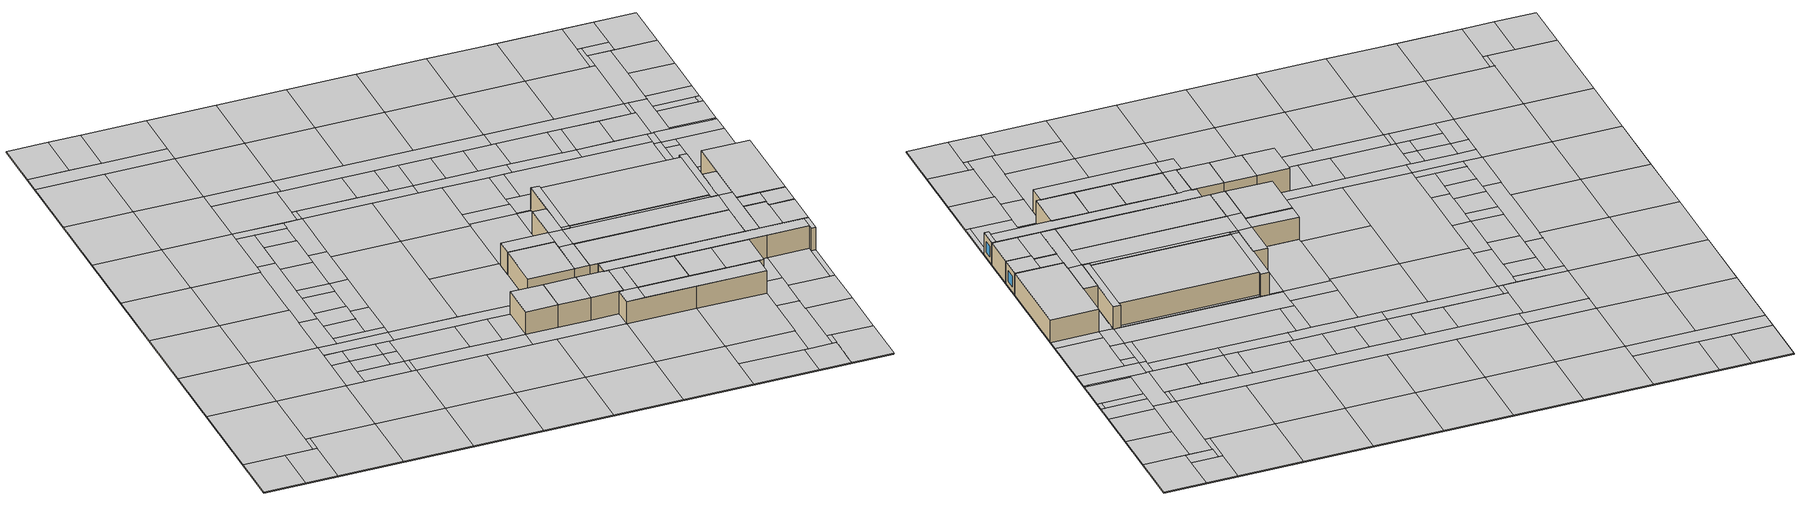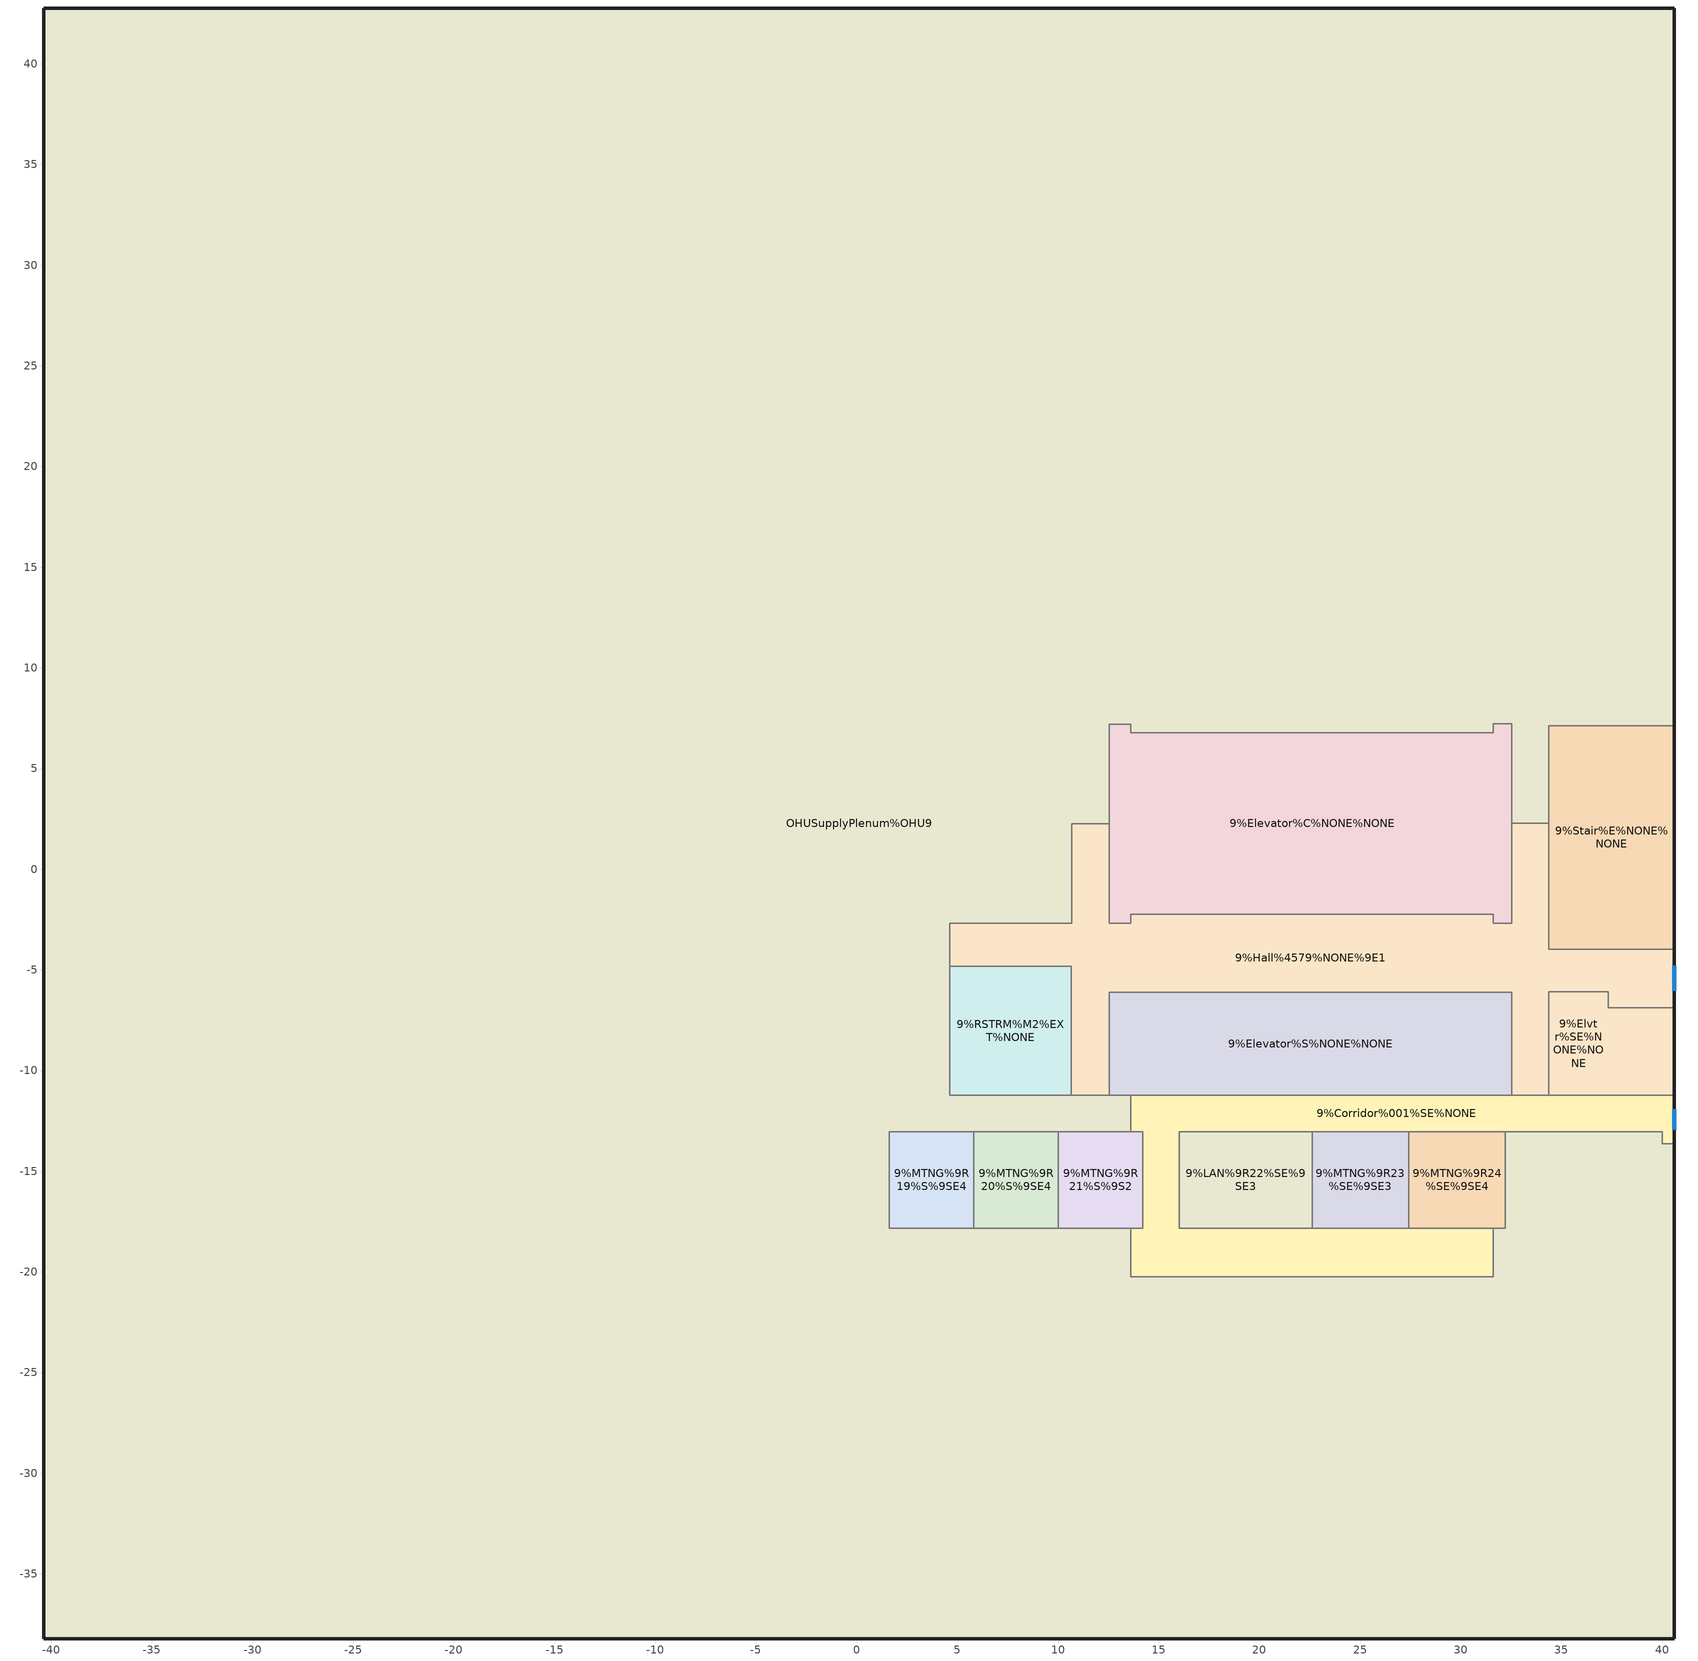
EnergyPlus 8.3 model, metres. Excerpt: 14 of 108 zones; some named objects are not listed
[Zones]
OHUSupplyPlenum%OHU9
 floor outside (Project External Floor): 40.62,-38.23 -40.38,-38.23 -40.38,42.77 40.62,42.77 z34.54
 wall outside (Project Wall): 40.62,-38.23 40.62,42.77 -40.38,42.77 -40.38,-38.23 40.62,-38.23 z34.54:34.68
 ceiling to 9%Office%91023%NW%9NW2 (Project Internal Floor): -30.78,36.16 -22.38,36.16 -22.38,42.77 -30.78,42.77 z34.68; -40.38,33.77 -22.38,33.77 -22.38,36.16 -40.38,36.16 z34.68
 ceiling to 9%A%9B5%NW%9NW1 (Project Internal Floor): -34.98,36.16 -30.78,36.16 -30.78,42.77 -34.98,42.77 z34.68
 ceiling to 9%Office%78910%NE%9NE1 (Project Internal Floor): 32.53,13.91 34.37,13.91 34.37,15.24 32.53,15.24 z34.68; 32.53,15.24 40.62,15.24 40.62,17.57 32.53,17.57 z34.68; 32.22,17.57 34.63,17.57 34.63,24.77 32.22,24.77 z34.68; 31.62,22.37 32.22,22.37 32.22,24.77 31.62,24.77 z34.68; 31.62,15.26 32.53,15.26 32.53,17.57 31.62,17.57 z34.68; 40.03,17.57 40.62,17.57 40.62,17.82 40.03,17.82 z34.68
 ceiling to 9%Office%89232%NW%9NW3 (Project Internal Floor): -31.38,24.77 -22.38,24.77 -22.38,33.77 -31.38,33.77 z34.68
 ceiling to 9%Office%8912%NW%9NW1 (Project Internal Floor): -40.38,24.77 -31.38,24.77 -31.38,33.77 -40.38,33.77 z34.68
 ceiling to 9%Elevator%N%NONE%NONE (Project Internal Floor): 31.62,10.62 32.53,10.62 32.53,15.26 31.62,15.26 z34.68; 12.56,10.62 31.62,10.62 31.62,15.77 12.56,15.77 z34.68
 ceiling to 9%Smoke%000%NE%9NE1 (Project Internal Floor): 34.63,17.82 40.62,17.82 40.62,21.77 34.63,21.77 z34.68; 40.03,21.77 40.62,21.77 40.62,22.97 40.03,22.97 z34.68; 34.63,17.57 40.03,17.57 40.03,17.82 34.63,17.82 z34.68
 ceiling to 9%Office%89231%NW%9NW3 (Project Internal Floor): -31.38,15.77 -22.38,15.77 -22.38,24.77 -31.38,24.77 z34.68
 ceiling to 9%Office%7812%NW%9NW1 (Project Internal Floor): -40.38,15.77 -31.38,15.77 -31.38,24.77 -40.38,24.77 z34.68
 ceiling to 9%Office%2312%SW%9SW1 (Project Internal Floor): -40.38,-31.64 -31.38,-31.64 -31.38,-20.23 -40.38,-20.23 z34.68
 ceiling to 9%OA%9R10%W%9W2 (Project Internal Floor): -19.98,6.47 -15.78,6.47 -15.78,11.57 -19.98,11.57 z34.68
 ceiling to 9%Office%6723%W%9W2 (Project Internal Floor): -31.38,6.77 -22.38,6.77 -22.38,15.77 -31.38,15.77 z34.68
 ceiling to 9%Office%6712%W%9W1 (Project Internal Floor): -40.38,6.77 -31.38,6.77 -31.38,15.77 -40.38,15.77 z34.68
 ceiling to 9%Office%2334%SW%9SW3 (Project Internal Floor): -22.38,-29.23 -13.38,-29.23 -13.38,-20.23 -22.38,-20.23 z34.68
 ceiling to 9%Hall%6779%NONE%9E1 (Project Internal Floor): 4.62,7.18 10.69,7.18 10.69,9.37 4.62,9.37 z34.68; 32.53,10.62 34.37,10.62 34.37,13.91 32.53,13.91 z34.68; 10.69,10.62 12.56,10.62 12.56,15.77 10.69,15.77 z34.68; 13.62,6.77 31.62,6.77 31.62,7.13 13.62,7.13 z34.68; 32.53,2.28 34.37,2.27 34.37,7.13 32.53,7.13 z34.68; 10.69,2.25 12.53,2.26 12.53,7.13 10.69,7.13 z34.68; 34.37,7.13 40.62,7.13 40.62,8.56 34.37,8.56 z34.68; 10.69,7.13 12.53,7.13 12.53,7.21 10.69,7.21 z34.68; 13.62,7.13 31.62,7.13 31.62,7.23 13.62,7.23 z34.68; 10.69,7.21 13.62,7.21 13.62,7.23 10.69,7.23 z34.68; 32.53,7.13 34.37,7.13 34.37,10.62 32.53,10.62 z34.68; 10.69,7.23 32.53,7.23 32.53,10.62 10.69,10.62 z34.68
 ceiling to 9%Office%2323%SW%9SW3 (Project Internal Floor): -31.38,-29.23 -22.38,-29.23 -22.38,-20.23 -31.38,-20.23 z34.68
 ceiling to 9%Elvtr%NE%NONE%NONE (Project Internal Floor): 34.37,8.56 40.62,8.56 40.62,15.24 34.37,15.24 z34.68
 ceiling to 9%Corridor%001%W%NONE (Project Internal Floor): -22.38,-11.23 -19.98,-11.23 -19.98,-5.23 -22.38,-5.23 z34.68; -19.98,-11.23 -13.38,-11.23 -13.38,-10.03 -19.98,-10.03 z34.68; -15.78,-10.03 -13.38,-10.03 -13.38,-5.23 -15.78,-5.23 z34.68; -19.98,-0.43 -15.78,-0.43 -15.78,1.37 -19.98,1.37 z34.68; -15.78,1.37 -13.38,1.37 -13.38,7.97 -15.78,7.97 z34.68; -22.38,-5.23 -19.98,-5.23 -19.98,7.97 -22.38,7.97 z34.68; -15.78,-5.23 -13.38,-5.23 -13.38,1.37 -15.78,1.37 z34.68; -22.38,14.57 -15.78,14.57 -15.78,15.77 -22.38,15.77 z34.68; -22.38,7.97 -19.98,7.97 -19.98,14.57 -22.38,14.57 z34.68; -15.78,7.97 -13.38,7.97 -13.38,15.77 -15.78,15.77 z34.68
 ceiling to 9%Office%2356%S%9S2 (Project Internal Floor): -4.38,-29.23 4.62,-29.23 4.62,-20.23 -4.38,-20.23 z34.68
 ceiling to 9%Office%2345%S%9S2 (Project Internal Floor): -13.38,-29.23 -4.38,-29.23 -4.38,-20.23 -13.38,-20.23 z34.68
 ceiling to 9%Office%2367%S%9S2 (Project Internal Floor): 4.62,-29.23 13.62,-29.23 13.62,-20.23 4.62,-20.23 z34.68
 ceiling to 9%Office%2389%SE%9SE3 (Project Internal Floor): 22.62,-29.23 31.62,-29.23 31.62,-20.23 22.62,-20.23 z34.68
 ceiling to 9%Office%2378%SE%9SE3 (Project Internal Floor): 13.62,-29.23 22.62,-29.23 22.62,-20.23 13.62,-20.23 z34.68
 ceiling to 9%MTNG%9B111%SE%9SE1 (Project Internal Floor): 34.62,-25.07 40.62,-25.07 40.62,-19.63 34.62,-19.63 z34.68
 ceiling to 9%MTNG%34910W%SE%9SE1 (Project Internal Floor): 31.62,-33.43 34.62,-33.43 34.62,-23.25 31.62,-23.25 z34.68; 34.62,-33.43 35.22,-33.43 35.22,-31.63 34.62,-31.63 z34.68
 ceiling to 9%Office%1223%SW%9SW2 (Project Internal Floor): -31.38,-31.64 -30.79,-31.64 -30.79,-29.23 -31.38,-29.23 z34.68; -30.79,-38.23 -22.38,-38.23 -22.38,-29.23 -30.79,-29.23 z34.68
 ceiling to 9%Office%1234%SW%9SW2 (Project Internal Floor): -22.38,-38.23 -13.38,-38.23 -13.38,-29.23 -22.38,-29.23 z34.68
 ceiling to 9%Office%1245%S%9S1 (Project Internal Floor): -13.38,-38.23 -4.38,-38.23 -4.38,-29.23 -13.38,-29.23 z34.68
 ceiling to 9%Office%1256%S%9S1 (Project Internal Floor): -4.38,-38.23 4.62,-38.23 4.62,-29.23 -4.38,-29.23 z34.68
 ceiling to 9%Office%4512%W%9W1 (Project Internal Floor): -40.38,-11.23 -31.38,-11.23 -31.38,-2.23 -40.38,-2.23 z34.68
 ceiling to 9%Office%4523%W%9W2 (Project Internal Floor): -31.38,-11.23 -22.38,-11.23 -22.38,-2.23 -31.38,-2.23 z34.68
 ceiling to 9%ISRoom%9R13%W%9W2 (Project Internal Floor): -19.98,-7.03 -15.78,-7.03 -15.78,-4.03 -19.98,-4.03 z34.68
 ceiling to 9%IS%4556%IS%9IS1 (Project Internal Floor): -4.38,-11.23 4.62,-11.23 4.62,-2.23 -4.38,-2.23 z34.68
 ceiling to 9%RSTRM%M1%EXT%NONE (Project Internal Floor): 4.62,9.37 10.69,9.37 10.69,15.77 4.62,15.77 z34.68
 ceiling to 9%IS%6756%IS%9IS1 (Project Internal Floor): -4.38,6.77 4.62,6.77 4.62,15.77 -4.38,15.77 z34.68
 ceiling to 9%IS%6745%IS%9IS1 (Project Internal Floor): -13.38,6.77 -4.38,6.77 -4.38,15.77 -13.38,15.77 z34.68
 ceiling to 9%Office%91067%N%9N1 (Project Internal Floor): 4.62,33.77 13.62,33.77 13.62,42.77 4.62,42.77 z34.68
 ceiling to 9%Office%5612%W%9W1 (Project Internal Floor): -40.38,-2.23 -31.38,-2.23 -31.38,6.77 -40.38,6.77 z34.68
 ceiling to 9%Corridor%000%N%NONE (Project Internal Floor): 1.62,15.77 13.62,15.77 13.62,17.57 1.62,17.57 z34.68; -13.38,22.37 13.62,22.37 13.62,24.77 -13.38,24.77 z34.68; -13.38,15.77 1.62,15.77 1.62,17.57 -13.38,17.57 z34.68; -1.38,17.57 1.62,17.57 1.62,22.37 -1.38,22.37 z34.68
 ceiling to 9%Office%8978%NE%9NE3 (Project Internal Floor): 13.62,24.77 22.62,24.77 22.62,33.77 13.62,33.77 z34.68
 ceiling to 9%Office%8967%N%9N2 (Project Internal Floor): 4.62,24.77 13.62,24.77 13.62,33.77 4.62,33.77 z34.68
 ceiling to 9%Office%91078%NE%9NE2 (Project Internal Floor): 13.62,33.77 22.62,33.77 22.62,42.77 13.62,42.77 z34.68
 ceiling to 9%Office%5623%W%9W2 (Project Internal Floor): -31.38,-2.23 -22.38,-2.23 -22.38,6.77 -31.38,6.77 z34.68
 ceiling to 9%Office%8989%NE%9NE3 (Project Internal Floor): 22.62,24.77 31.62,24.77 31.62,33.77 22.62,33.77 z34.68
 ceiling to 9%RSTRM%F%EXT%NONE (Project Internal Floor): 4.62,-2.67 10.69,-2.67 10.69,7.18 4.62,7.18 z34.68
 ceiling to 9%IS%5656%IS%9IS1 (Project Internal Floor): -4.38,-2.23 4.62,-2.23 4.62,6.77 -4.38,6.77 z34.68
 ceiling to 9%Office%1278%SE%9SE2 (Project Internal Floor): 13.62,-38.23 22.62,-38.23 22.62,-29.23 13.62,-29.23 z34.68
 ceiling to 9%Stair%0%NONE%NONE (Project Internal Floor): -13.38,-11.23 -4.38,-11.23 -4.38,6.77 -13.38,6.77 z34.68
 ceiling to 9%OA%9R11%W%9W2 (Project Internal Floor): -19.98,1.37 -15.78,1.37 -15.78,6.47 -19.98,6.47 z34.68
 ceiling to 9%Office%1267%S%9S1 (Project Internal Floor): 4.62,-38.23 13.62,-38.23 13.62,-29.23 4.62,-29.23 z34.68
 ceiling to 9%Office%1289%SE%9SE2 (Project Internal Floor): 22.62,-38.23 31.02,-38.23 31.02,-33.43 22.62,-33.43 z34.68; 22.62,-33.43 31.62,-33.43 31.62,-29.23 22.62,-29.23 z34.68
 ceiling to 9%MTNG%9R2%NE%9NE3 (Project Internal Floor): 22.62,17.57 27.42,17.57 27.42,22.37 22.62,22.37 z34.68
 ceiling to 9%Corridor%001%NE%NONE (Project Internal Floor): 20.82,17.57 22.62,17.57 22.62,22.37 20.82,22.37 z34.68; 22.62,15.77 31.62,15.77 31.62,17.57 22.62,17.57 z34.68; 13.62,15.77 22.62,15.77 22.62,17.57 13.62,17.57 z34.68; 13.62,22.37 31.62,22.37 31.62,24.77 13.62,24.77 z34.68
 ceiling to 9%MTNG%9B112%SE%9SE1 (Project Internal Floor): 34.62,-31.63 40.62,-31.64 40.62,-25.07 34.62,-25.07 z34.68
 ceiling to 9%A%9B10%SE%9SE1 (Project Internal Floor): 35.22,-38.23 40.62,-38.23 40.62,-31.64 35.22,-31.63 z34.68
 ceiling to 9%MTNG%9R6%N%9NE4 (Project Internal Floor): 1.62,17.57 5.82,17.57 5.82,22.37 1.62,22.37 z34.68
 ceiling to 9%MTNG%9B9%SE%9SE1 (Project Internal Floor): 31.02,-38.23 35.22,-38.23 35.22,-33.43 31.02,-33.43 z34.68
 ceiling to 9%Office%91045%N%9N1 (Project Internal Floor): -13.38,33.77 -4.38,33.77 -4.38,42.77 -13.38,42.77 z34.68
 ceiling to 9%LAN%9R3%NE%9NE3 (Project Internal Floor): 14.22,17.57 20.82,17.57 20.82,22.37 14.22,22.37 z34.68
 ceiling to 9%ISRoom%9R12%W%9W2 (Project Internal Floor): -19.98,-4.03 -15.78,-4.03 -15.78,-0.43 -19.98,-0.43 z34.68
 ceiling to 9%Office%91034%NW%9NW2 (Project Internal Floor): -22.38,33.77 -13.38,33.77 -13.38,42.77 -22.38,42.77 z34.68
 ceiling to 9%MTNG%9R4%N%9N2 (Project Internal Floor): 10.02,17.57 14.22,17.57 14.22,22.37 10.02,22.37 z34.68
 ceiling to 9%MTNG%9R1%NE%9NE4 (Project Internal Floor): 27.42,17.57 32.22,17.57 32.22,22.37 27.42,22.37 z34.68
 ceiling to 9%MTNG%9R9%W%9W2 (Project Internal Floor): -19.98,11.57 -15.78,11.57 -15.78,14.57 -19.98,14.57 z34.68
 ceiling to 9%MTNG%9R5%N%9NE4 (Project Internal Floor): 5.82,17.57 10.02,17.57 10.02,22.37 5.82,22.37 z34.68
 ceiling to 9%MTNG%9B7%SW%9SW1 (Project Internal Floor): -40.38,-38.23 -34.98,-38.23 -34.98,-31.64 -40.38,-31.64 z34.68
 ceiling to 9%Office%91056%N%9N1 (Project Internal Floor): -4.38,33.77 4.62,33.77 4.62,42.77 -4.38,42.77 z34.68
 ceiling to 9%ISRoom%9R14%W%9W2 (Project Internal Floor): -19.98,-10.03 -15.78,-10.03 -15.78,-7.03 -19.98,-7.03 z34.68
 ceiling to 9%MTNG%9R15%SW%9SW3 (Project Internal Floor): -19.98,-15.43 -15.78,-15.43 -15.78,-13.03 -19.98,-13.03 z34.68
 ceiling to 9%Office%8945%N%9N2 (Project Internal Floor): -13.38,24.77 -4.38,24.77 -4.38,33.77 -13.38,33.77 z34.68
 ceiling to 9%MTNG%9B8%SW%9SW1 (Project Internal Floor): -34.98,-38.23 -30.79,-38.23 -30.79,-31.64 -34.98,-31.64 z34.68
 ceiling to 9%Office%8934%NW%9NW3 (Project Internal Floor): -22.38,24.77 -13.38,24.77 -13.38,33.77 -22.38,33.77 z34.68
 ceiling to 9%MTNG%9B22%NE%9NE1 (Project Internal Floor): 34.63,30.77 40.62,30.77 40.62,36.17 34.63,36.17 z34.68
 ceiling to 9%Corridor%000%NE%NONE (Project Internal Floor): 31.62,36.17 35.07,36.17 35.07,37.97 31.62,37.97 z34.68; 31.62,24.77 34.63,24.77 34.63,36.17 31.62,36.17 z34.68
 ceiling to 9%Office%7834%NW%9NW3 (Project Internal Floor): -13.98,15.77 -13.38,15.77 -13.38,17.57 -13.98,17.57 z34.68; -22.38,15.77 -13.98,15.77 -13.98,22.37 -22.38,22.37 z34.68; -22.38,22.37 -13.38,22.37 -13.38,24.77 -22.38,24.77 z34.68
 ceiling to 9%Office%8956%N%9N2 (Project Internal Floor): -4.38,24.77 4.62,24.77 4.62,33.77 -4.38,33.77 z34.68
 ceiling to 9%Strg%9B1%NONE%NONE (Project Internal Floor): 34.63,22.92 40.62,22.97 40.62,25.37 34.63,25.37 z34.68; 34.63,21.77 40.03,21.77 40.03,22.97 34.63,22.92 z34.68
 ceiling to 9%MTNG%9B21%NE%9NE1 (Project Internal Floor): 34.63,25.37 40.62,25.37 40.62,30.77 34.63,30.77 z34.68
 ceiling to 9%Office%3412%SW%9SW1 (Project Internal Floor): -40.38,-20.23 -31.38,-20.23 -31.38,-11.23 -40.38,-11.23 z34.68
 ceiling to 9%MTNG%9R7%N%9N2 (Project Internal Floor): -5.58,17.57 -1.38,17.57 -1.38,22.37 -5.58,22.37 z34.68
 ceiling to 9%MTNG%9R8%N%9N2 (Project Internal Floor): -13.98,17.57 -5.58,17.57 -5.58,22.37 -13.98,22.37 z34.68
 ceiling to 9%Office%3423%SW%9SW3 (Project Internal Floor): -31.38,-20.23 -22.38,-20.23 -22.38,-11.23 -31.38,-11.23 z34.68
 ceiling to 9%MTNG%9R16%SW%9SW3 (Project Internal Floor): -19.98,-17.83 -15.78,-17.83 -15.78,-15.43 -19.98,-15.43 z34.68
 ceiling to 9%Corridor%000%SW%NONE (Project Internal Floor): -15.78,-17.83 -13.98,-17.83 -13.98,-15.43 -15.78,-15.43 z34.68; -13.98,-20.23 -13.38,-20.23 -13.38,-17.83 -13.98,-17.83 z34.68; -19.98,-20.23 -13.98,-20.23 -13.98,-17.83 -19.98,-17.83 z34.68; -22.38,-20.23 -19.98,-20.23 -19.98,-15.43 -22.38,-15.43 z34.68; -22.38,-15.43 -19.98,-15.43 -19.98,-13.03 -22.38,-13.03 z34.68; -15.78,-15.43 -13.98,-15.43 -13.98,-13.03 -15.78,-13.03 z34.68; -22.38,-13.03 -13.38,-13.03 -13.38,-11.23 -22.38,-11.23 z34.68
 ceiling to 9%MTNG%9R17%S%9S2 (Project Internal Floor): -13.98,-17.83 -5.58,-17.83 -5.58,-13.03 -13.98,-13.03 z34.68
 ceiling to 9%MTNG%9R18%S%9S2 (Project Internal Floor): -5.58,-17.83 -1.38,-17.83 -1.38,-13.03 -5.58,-13.03 z34.68
 ceiling to 9%Corridor%000%S%NONE (Project Internal Floor): 1.62,-20.23 13.62,-20.23 13.62,-17.83 1.62,-17.83 z34.68; -1.38,-17.83 1.62,-17.83 1.62,-13.03 -1.38,-13.03 z34.68; -13.38,-20.23 1.62,-20.23 1.62,-17.83 -13.38,-17.83 z34.68; -13.38,-13.03 13.62,-13.03 13.62,-11.23 -13.38,-11.23 z34.68
 ceiling to 9%MTNG%34910N%SE%9SE1 (Project Internal Floor): 32.22,-17.83 34.62,-17.83 34.62,-13.03 32.22,-13.03 z34.68; 31.62,-23.25 34.62,-23.25 34.62,-17.83 31.62,-17.83 z34.68
 ceiling to 9%Strg%9B12%NONE%NONE (Project Internal Floor): 40.02,-19.63 40.62,-19.63 40.62,-13.63 40.02,-13.63 z34.68; 34.62,-19.63 40.02,-19.63 40.02,-13.03 34.62,-13.03 z34.68
 ceiling to 9%Office%91089%NE%9NE2 (Project Internal Floor): 31.02,33.77 31.62,33.77 31.62,37.97 31.02,37.97 z34.68; 22.62,33.77 31.02,33.77 31.02,42.77 22.62,42.77 z34.68
 ceiling to 9%MTNG%9B4%NE%9NE1 (Project Internal Floor): 31.02,37.97 35.07,37.97 35.07,42.77 31.02,42.77 z34.68
 ceiling to 9%MTNG%9B3%NE%9NE1 (Project Internal Floor): 35.07,36.17 40.62,36.17 40.62,42.77 35.07,42.77 z34.68
 ceiling to 9%MTNG%9B6%NW%9NW1 (Project Internal Floor): -40.38,36.16 -34.98,36.16 -34.98,42.77 -40.38,42.77 z34.68
9%MTNG%9R24%SE%9SE4
 floor to OHUSupplyPlenum%OHU9 (Project Internal Floor): 32.22,-17.83 27.42,-17.83 27.42,-13.03 32.22,-13.03 z34.68
 wall to 9%MTNG%34910N%SE%9SE1 (Project Partition): 31.62,-17.83 32.22,-17.83 32.22,-13.03 z34.68:37.85
 wall to 9%MTNG%9R23%SE%9SE3 (Project Partition): 27.42,-13.03 27.42,-17.83 z34.68:37.85
 wall to 9%Corridor%001%SE%NONE (Project Partition): 27.42,-17.83 31.62,-17.83 / 32.22,-13.03 27.42,-13.03 z34.68:37.85
 ceiling to OHUReturnPlenum%OHU9 (Project Internal Floor): 27.42,-17.83 32.22,-17.83 32.22,-13.03 27.42,-13.03 z37.85
9%MTNG%9R23%SE%9SE3
 floor to OHUSupplyPlenum%OHU9 (Project Internal Floor): 27.42,-17.83 22.62,-17.83 22.62,-13.03 27.42,-13.03 z34.68
 wall to 9%Corridor%001%SE%NONE (Project Partition): 27.42,-13.03 22.62,-13.03 / 22.62,-17.83 27.42,-17.83 z34.68:37.85
 wall to 9%LAN%9R22%SE%9SE3 (Project Partition): 22.62,-13.03 22.62,-17.83 z34.68:37.85
 ceiling to OHUReturnPlenum%OHU9 (Project Internal Floor): 22.62,-17.83 27.42,-17.83 27.42,-13.03 22.62,-13.03 z37.85
9%Hall%4579%NONE%9E1
 floor to OHUSupplyPlenum%OHU9 (Project Internal Floor): 40.62,-6.87 37.33,-6.87 37.33,-3.97 40.62,-3.97 z34.68; 34.37,-2.67 32.53,-2.67 32.53,2.28 34.37,2.27 z34.68; 12.53,-2.67 10.69,-2.67 10.69,2.25 12.53,2.26 z34.68; 31.62,-2.67 13.62,-2.67 13.62,-2.23 31.62,-2.23 z34.68; 12.55,-11.23 10.66,-11.23 10.66,-6.11 12.55,-6.11 z34.68; 32.53,-2.69 31.62,-2.69 31.62,-2.67 32.53,-2.67 z34.68; 31.62,-2.69 13.62,-2.69 13.62,-2.67 31.62,-2.67 z34.68; 32.53,-6.11 12.53,-6.11 12.53,-2.69 32.53,-2.69 z34.68; 10.66,-4.82 4.62,-4.82 4.62,-2.67 10.66,-2.67 z34.68; 12.53,-6.11 10.66,-6.11 10.66,-2.67 12.53,-2.67 z34.68; 34.37,-11.23 32.53,-11.23 32.53,-2.67 34.37,-2.67 z34.68; 37.33,-6.08 34.37,-6.08 34.37,-3.97 37.33,-3.97 z34.68
 wall outside (Project Wall): 40.62,-6.87 40.62,-3.97 z34.68:37.85
 wall to 9%Hall%6779%NONE%9E1 (Project Partition): 12.53,2.26 10.69,2.25 / 34.37,2.27 32.53,2.28 z34.68:37.85
 wall to 9%IS%4556%IS%9IS1 (Project Partition): 4.62,-2.67 4.62,-4.82 z34.68:37.85
 wall to 9%RSTRM%M2%EXT%NONE (Project Partition): 4.62,-4.82 10.66,-4.82 10.66,-11.23 z34.68:37.85
 wall to 9%Corridor%000%S%NONE (Project Partition): 10.66,-11.23 12.55,-11.23 z34.68:37.85
 wall to 9%Elevator%S%NONE%NONE (Project Partition): 12.55,-11.23 12.55,-6.11 32.53,-6.11 32.53,-11.23 z34.68:37.85
 wall to 9%RSTRM%F%EXT%NONE (Project Partition): 10.69,2.25 10.69,-2.67 4.62,-2.67 z34.68:37.85
 wall to 9%Corridor%001%SE%NONE (Project Partition): 32.53,-11.23 34.37,-11.23 z34.68:37.85
 wall to 9%Elvtr%SE%NONE%NONE (Project Partition): 34.37,-11.23 34.37,-6.08 37.33,-6.08 37.33,-6.87 40.62,-6.87 z34.68:37.85
 wall to 9%Stair%E%NONE%NONE (Project Partition): 40.62,-3.97 34.37,-3.97 34.37,2.27 z34.68:37.85
 wall to 9%Elevator%C%NONE%NONE (Project Partition): 32.53,2.28 32.53,-2.67 31.62,-2.67 31.62,-2.23 13.62,-2.23 13.62,-2.69 12.53,-2.69 12.53,2.26 z34.68:37.85
 window (Project Window): 40.62,-6.05 40.62,-4.79 z35.49:36.99
 ceiling to OHUReturnPlenum%OHU9 (Project Internal Floor): 10.69,-2.67 12.53,-2.67 12.53,2.26 10.69,2.25 z37.85; 13.62,-2.67 31.62,-2.67 31.62,-2.23 13.62,-2.23 z37.85; 10.66,-11.23 12.55,-11.23 12.55,-6.11 10.66,-6.11 z37.85; 31.62,-2.69 32.53,-2.69 32.53,-2.67 31.62,-2.67 z37.85; 13.62,-2.69 31.62,-2.69 31.62,-2.67 13.62,-2.67 z37.85; 12.53,-6.11 32.53,-6.11 32.53,-2.69 12.53,-2.69 z37.85; 4.62,-4.82 10.66,-4.82 10.66,-2.67 4.62,-2.67 z37.85; 10.66,-6.11 12.53,-6.11 12.53,-2.67 10.66,-2.67 z37.85; 32.53,-11.23 34.37,-11.23 34.37,-2.67 32.53,-2.67 z37.85; 34.37,-6.08 37.33,-6.08 37.33,-3.97 34.37,-3.97 z37.85; 37.33,-6.87 40.62,-6.87 40.62,-3.97 37.33,-3.97 z37.85; 32.53,-2.67 34.37,-2.67 34.37,2.27 32.53,2.28 z37.85
9%MTNG%9R20%S%9SE4
 floor to OHUSupplyPlenum%OHU9 (Project Internal Floor): 10.02,-17.83 5.82,-17.83 5.82,-13.03 10.02,-13.03 z34.68
 wall to 9%MTNG%9R19%S%9SE4 (Project Partition): 5.82,-13.03 5.82,-17.83 z34.68:37.85
 wall to 9%Corridor%000%S%NONE (Project Partition): 5.82,-17.83 10.02,-17.83 / 10.02,-13.03 5.82,-13.03 z34.68:37.85
 wall to 9%MTNG%9R21%S%9S2 (Project Partition): 10.02,-17.83 10.02,-13.03 z34.68:37.85
 ceiling to OHUReturnPlenum%OHU9 (Project Internal Floor): 5.82,-17.83 10.02,-17.83 10.02,-13.03 5.82,-13.03 z37.85
9%MTNG%9R19%S%9SE4
 floor to OHUSupplyPlenum%OHU9 (Project Internal Floor): 5.82,-17.83 1.62,-17.83 1.62,-13.03 5.82,-13.03 z34.68
 wall to 9%Corridor%000%S%NONE (Project Partition): 5.82,-13.03 1.62,-13.03 1.62,-17.83 5.82,-17.83 z34.68:37.85
 ceiling to OHUReturnPlenum%OHU9 (Project Internal Floor): 1.62,-17.83 5.82,-17.83 5.82,-13.03 1.62,-13.03 z37.85
9%Elevator%C%NONE%NONE
 floor to OHUSupplyPlenum%OHU9 (Project Internal Floor): 13.62,-2.69 12.53,-2.69 12.53,-2.23 13.62,-2.23 z34.68; 32.53,-2.67 31.62,-2.67 31.62,7.23 32.53,7.23 z34.68; 13.62,-2.23 12.53,-2.23 12.53,7.21 13.62,7.21 z34.68; 31.62,-2.23 13.62,-2.23 13.62,6.77 31.62,6.77 z34.68
 wall to 9%Hall%6779%NONE%9E1 (Project Partition): 32.53,2.28 32.53,7.23 31.62,7.23 31.62,6.77 13.62,6.77 13.62,7.21 12.53,7.21 12.53,2.26 z34.68:37.85
 ceiling to OHUReturnPlenum%OHU9 (Project Internal Floor): 12.53,-2.69 13.62,-2.69 13.62,-2.23 12.53,-2.23 z37.85; 13.62,-2.23 31.62,-2.23 31.62,6.77 13.62,6.77 z37.85; 12.53,-2.23 13.62,-2.23 13.62,7.21 12.53,7.21 z37.85; 31.62,-2.67 32.53,-2.67 32.53,7.23 31.62,7.23 z37.85
9%MTNG%9R21%S%9S2
 floor to OHUSupplyPlenum%OHU9 (Project Internal Floor): 14.22,-17.83 10.02,-17.83 10.02,-13.03 14.22,-13.03 z34.68
 wall to 9%Corridor%000%S%NONE (Project Partition): 10.02,-17.83 13.62,-17.83 / 13.62,-13.03 10.02,-13.03 z34.68:37.85
 wall to 9%Corridor%001%SE%NONE (Project Partition): 13.62,-17.83 14.22,-17.83 14.22,-13.03 13.62,-13.03 z34.68:37.85
 ceiling to OHUReturnPlenum%OHU9 (Project Internal Floor): 10.02,-17.83 14.22,-17.83 14.22,-13.03 10.02,-13.03 z37.85
9%Corridor%001%SE%NONE
 floor to OHUSupplyPlenum%OHU9 (Project Internal Floor): 31.62,-20.23 16.02,-20.23 16.02,-17.83 31.62,-17.83 z34.68; 16.02,-17.83 14.22,-17.83 14.22,-13.03 16.02,-13.03 z34.68; 16.02,-20.23 13.62,-20.23 13.62,-17.83 16.02,-17.83 z34.68; 40.02,-13.03 13.62,-13.03 13.62,-11.23 40.02,-11.23 z34.68; 40.62,-13.63 40.02,-13.63 40.02,-11.23 40.62,-11.23 z34.68
 wall outside (Project Wall): 40.62,-13.63 40.62,-11.23 z34.68:37.85
 wall to 9%LAN%9R22%SE%9SE3 (Project Partition): 22.62,-17.83 16.02,-17.83 16.02,-13.03 22.62,-13.03 z34.68:37.85
 wall to 9%Strg%9B12%NONE%NONE (Project Partition): 34.62,-13.03 40.02,-13.03 40.02,-13.63 40.62,-13.63 z34.68:37.85
 wall to 9%MTNG%34910N%SE%9SE1 (Project Partition): 32.22,-13.03 34.62,-13.03 / 31.62,-20.23 31.62,-17.83 z34.68:37.85
 wall to 9%Office%2389%SE%9SE3 (Project Partition): 22.62,-20.23 31.62,-20.23 z34.68:37.85
 wall to 9%Office%2378%SE%9SE3 (Project Partition): 13.62,-20.23 22.62,-20.23 z34.68:37.85
 wall to 9%Corridor%000%S%NONE (Project Partition): 13.62,-17.83 13.62,-20.23 / 13.62,-11.23 13.62,-13.03 z34.68:37.85
 wall to 9%Elvtr%SE%NONE%NONE (Project Partition): 40.62,-11.23 34.37,-11.23 z34.68:37.85
 wall to 9%Elevator%S%NONE%NONE (Project Partition): 32.53,-11.23 13.62,-11.23 z34.68:37.85
 window (Project Window): 40.62,-12.94 40.62,-11.92 z35.49:36.99
 ceiling to OHUReturnPlenum%OHU9 (Project Internal Floor): 16.02,-20.23 31.62,-20.23 31.62,-17.83 16.02,-17.83 z37.85; 40.02,-13.63 40.62,-13.63 40.62,-11.23 40.02,-11.23 z37.85; 13.62,-13.03 40.02,-13.03 40.02,-11.23 13.62,-11.23 z37.85; 13.62,-20.23 16.02,-20.23 16.02,-17.83 13.62,-17.83 z37.85; 14.22,-17.83 16.02,-17.83 16.02,-13.03 14.22,-13.03 z37.85
9%RSTRM%M2%EXT%NONE
 floor to OHUSupplyPlenum%OHU9 (Project Internal Floor): 10.66,-11.23 4.62,-11.23 4.62,-4.82 10.66,-4.82 z34.68
 wall to 9%Corridor%000%S%NONE (Project Partition): 4.62,-11.23 10.66,-11.23 z34.68:37.85
 wall to 9%IS%4556%IS%9IS1 (Project Partition): 4.62,-4.82 4.62,-11.23 z34.68:37.85
 ceiling to OHUReturnPlenum%OHU9 (Project Internal Floor): 4.62,-11.23 10.66,-11.23 10.66,-4.82 4.62,-4.82 z37.85
9%LAN%9R22%SE%9SE3
 floor to OHUSupplyPlenum%OHU9 (Project Internal Floor): 22.62,-17.83 16.02,-17.83 16.02,-13.03 22.62,-13.03 z34.68
 ceiling to OHUReturnPlenum%OHU9 (Project Internal Floor): 16.02,-17.83 22.62,-17.83 22.62,-13.03 16.02,-13.03 z37.85
9%Stair%E%NONE%NONE
 floor to OHUSupplyPlenum%OHU9 (Project Internal Floor): 40.62,-3.97 34.37,-3.97 34.37,7.13 40.62,7.13 z34.68
 wall outside (Project Wall): 40.62,-3.97 40.62,7.13 z34.68:37.85
 wall to 9%Hall%6779%NONE%9E1 (Project Partition): 40.62,7.13 34.37,7.13 34.37,2.27 z34.68:37.85
 ceiling to OHUReturnPlenum%OHU9 (Project Internal Floor): 34.37,-3.97 40.62,-3.97 40.62,7.13 34.37,7.13 z37.85
9%Elevator%S%NONE%NONE
 floor to OHUSupplyPlenum%OHU9 (Project Internal Floor): 32.53,-11.23 12.55,-11.23 12.55,-6.11 32.53,-6.11 z34.68
 wall to 9%Corridor%000%S%NONE (Project Partition): 12.55,-11.23 13.62,-11.23 z34.68:37.85
 ceiling to OHUReturnPlenum%OHU9 (Project Internal Floor): 12.55,-11.23 32.53,-11.23 32.53,-6.11 12.55,-6.11 z37.85
9%Elvtr%SE%NONE%NONE
 floor to OHUSupplyPlenum%OHU9 (Project Internal Floor): 40.62,-11.23 37.33,-11.23 37.33,-6.87 40.62,-6.87 z34.68; 37.33,-11.23 34.37,-11.23 34.37,-6.08 37.33,-6.08 z34.68
 wall outside (Project Wall): 40.62,-11.23 40.62,-6.87 z34.68:37.85
 ceiling to OHUReturnPlenum%OHU9 (Project Internal Floor): 34.37,-11.23 37.33,-11.23 37.33,-6.08 34.37,-6.08 z37.85; 37.33,-11.23 40.62,-11.23 40.62,-6.87 37.33,-6.87 z37.85
shading: -40.38,-38.23 40.62,-38.23 40.62,42.77 -40.38,42.77 z34.54
[Site:Location]
TOSHIBA Smart Community Center: Latitude=35.43; Longitude=139.65; Time Zone=9; Elevation=42
[Site:GroundTemperature:Shallow]
14, 14, 14, 14, 14, 14, 14, 14, 14, 14, 14, 14
[Building]
Building: North Axis=0; Terrain=Suburbs; Loads Convergence Tolerance Value=0.04; Temperature Convergence Tolerance Value=0.4; Solar Distribution=FullExterior; Maximum Number of Warmup Days=25; Minimum Number of Warmup Days=6
[Site:GroundTemperature:BuildingSurface]
18, 18, 18, 18, 18, 18, 18, 18, 18, 18, 18, 18
[SizingPeriod:DesignDay] Day of Month=15; Humidity Condition Type=WetBulb; Rain Indicator=No; Snow Indicator=No; Daylight Saving Time Indicator=No
Name | Month | Day Type | Maximum Dry-Bulb Temperature | Daily Dry-Bulb Temperature Range | Wetbulb or DewPoint at Maximum Dry-Bulb | Barometric Pressure | Wind Speed | Wind Direction | Solar Model Indicator | ASHRAE Clear Sky Optical Depth for Beam Irradiance (taub) | ASHRAE Clear Sky Optical Depth for Diffuse Irradiance (taud) | Sky Clearness
Summer Design Day in TOSHIBA Smart Community Center Jul | 7 | SummerDesignDay | 31 | 7.7 | 25 | 100905 | 4.8 | 210 | ASHRAETau | 0.546 | 1.827
Winter Design Day in TOSHIBA Smart Community Center | 1 | WinterDesignDay | -6.9 | 0 | -6.9 | 100821.5 | 1.1 | 0 | ASHRAEClearSky |  |  | 0
[Site:GroundTemperature:FCfactorMethod]
January Ground Temperature=3.79; February Ground Temperature=2.88; March Ground Temperature=4.49; April Ground Temperature=7.01; May Ground Temperature=13.59; June Ground Temperature=18.68; July Ground Temperature=22.1; August Ground Temperature=23.15; September Ground Temperature=21.37; October Ground Temperature=17.42; November Ground Temperature=12.15; December Ground Temperature=7.26
[Site:GroundReflectance:SnowModifier]
2, 2
[Site:GroundReflectance]
0.2, 0.2, 0.2, 0.2, 0.2, 0.2, 0.2, 0.2, 0.2, 0.2, 0.2, 0.2
[Site:GroundTemperature:Deep]
14, 14, 14, 14, 14, 14, 14, 14, 14, 14, 14, 14
[WindowMaterial:SimpleGlazingSystem]
Simple Baseline: U-Factor=3.69; Solar Heat Gain Coefficient=0.25
[Construction]
Project Wall: Stucco, Gypsum Board, Wall Insulation, Gypsum Board
Project Partition: 1/2IN Gypsum, 1/2IN Gypsum
Project Internal Floor: Cast Concrete
Project External Floor: Metal Surface, Steel Joist Floor with Batt Insulation, Floor Concrete, Carpet
Project Window: Simple Baseline
[Material] Thermal Absorptance=0.9; Solar Absorptance=0.7; Visible Absorptance=0.7
Name | Roughness | Thickness | Conductivity | Density | Specific Heat
Gypsum Board | MediumRough | 0.0159 | 0.16 | 800 | 1090
Stucco | Rough | 0.0254 | 0.72 | 1856 | 840
Metal Surface | Smooth | 0.0008 | 45.28 | 7824 | 500
1/2IN Gypsum | Smooth | 0.01271 | 0.16 | 800 | 1090
Cast Concrete | Rough | 0.1 | 1.4 | 2100 | 840
Floor Concrete | MediumRough | 0.1016 | 2.31 | 2322 | 832
[Material:NoMass] Thermal Absorptance=0.9; Solar Absorptance=0.7; Visible Absorptance=0.7
Name | Roughness | Thermal Resistance
Wall Insulation | Rough | 1.8
Steel Joist Floor with Batt Insulation | Rough | 2.88
Carpet | VeryRough | 0.22
[DesignSpecification:OutdoorAir] Outdoor Air Method=Sum; Outdoor Air Flow per Person=0.00472; Outdoor Air Flow per Zone Floor Area=0.000508; Outdoor Air Flow per Zone=0
9%HALL%4579%NONE%9E1 OutdoorAir; 9%HALL%4579%NONE%9E1 OutdoorAir; 9%HALL%4579%NONE%9E1 OutdoorAir; 9%MTNG%9R19%S%9SE4 OutdoorAir; 9%MTNG%9R20%S%9SE4 OutdoorAir; 9%MTNG%9R24%SE%9SE4 OutdoorAir; 9%MTNG%9R21%S%9S2 OutdoorAir; 9%MTNG%9R21%S%9S2 OutdoorAir; 9%MTNG%9R19%S%9SE4 OutdoorAir; 9%MTNG%9R20%S%9SE4 OutdoorAir; 9%MTNG%9R24%SE%9SE4 OutdoorAir; 9%MTNG%9R19%S%9SE4 OutdoorAir; 9%MTNG%9R20%S%9SE4 OutdoorAir; 9%MTNG%9R24%SE%9SE4 OutdoorAir; 9%LAN%9R22%SE%9SE3 OutdoorAir; 9%MTNG%9R23%SE%9SE3 OutdoorAir; 9%MTNG%9R21%S%9S2 OutdoorAir; 9%LAN%9R22%SE%9SE3 OutdoorAir; 9%MTNG%9R23%SE%9SE3 OutdoorAir; 9%LAN%9R22%SE%9SE3 OutdoorAir; 9%MTNG%9R23%SE%9SE3 OutdoorAir
[ZoneControl:Thermostat] Control Type Schedule=HVACTemplate-Always 4; Control 1=DualSetPoint
Name | Zone or ZoneList
9%HALL%4579%NONE%9E1 Control; 9%HALL%4579%NONE%9E1 Control; 9%HALL%4579%NONE%9E1 Control | 9%HALL%4579%NONE%9E1
9%MTNG%9R19%S%9SE4 Control; 9%MTNG%9R19%S%9SE4 Control; 9%MTNG%9R19%S%9SE4 Control | 9%MTNG%9R19%S%9SE4
9%MTNG%9R20%S%9SE4 Control; 9%MTNG%9R20%S%9SE4 Control; 9%MTNG%9R20%S%9SE4 Control | 9%MTNG%9R20%S%9SE4
9%MTNG%9R24%SE%9SE4 Control; 9%MTNG%9R24%SE%9SE4 Control; 9%MTNG%9R24%SE%9SE4 Control | 9%MTNG%9R24%SE%9SE4
9%MTNG%9R21%S%9S2 Control; 9%MTNG%9R21%S%9S2 Control; 9%MTNG%9R21%S%9S2 Control | 9%MTNG%9R21%S%9S2
9%LAN%9R22%SE%9SE3 Control; 9%LAN%9R22%SE%9SE3 Control; 9%LAN%9R22%SE%9SE3 Control | 9%LAN%9R22%SE%9SE3
9%MTNG%9R23%SE%9SE3 Control; 9%MTNG%9R23%SE%9SE3 Control; 9%MTNG%9R23%SE%9SE3 Control | 9%MTNG%9R23%SE%9SE3
[Sizing:Zone] Zone Cooling Design Supply Air Temperature Input Method=TemperatureDifference; Zone Cooling Design Supply Air Temperature=12.5; Zone Cooling Design Supply Air Temperature Difference=11; Zone Heating Design Supply Air Temperature Input Method=TemperatureDifference; Zone Heating Design Supply Air Temperature=50; Zone Heating Design Supply Air Temperature Difference=11; Zone Cooling Design Supply Air Humidity Ratio=0.009; Zone Heating Design Supply Air Humidity Ratio=0.004; Zone Heating Sizing Factor=1.25; Zone Cooling Sizing Factor=1.15; Cooling Design Air Flow Method=DesignDay; Cooling Design Air Flow Rate=0; Cooling Minimum Air Flow per Zone Floor Area=0.000762; Cooling Minimum Air Flow=0; Cooling Minimum Air Flow Fraction=0; Heating Design Air Flow Method=DesignDay; Heating Design Air Flow Rate=0
Name | Design Specification Outdoor Air Object
9%HALL%4579%NONE%9E1; 9%HALL%4579%NONE%9E1; 9%HALL%4579%NONE%9E1 | 9%HALL%4579%NONE%9E1 OutdoorAir
9%MTNG%9R19%S%9SE4; 9%MTNG%9R19%S%9SE4; 9%MTNG%9R19%S%9SE4 | 9%MTNG%9R19%S%9SE4 OutdoorAir
9%MTNG%9R20%S%9SE4; 9%MTNG%9R20%S%9SE4; 9%MTNG%9R20%S%9SE4 | 9%MTNG%9R20%S%9SE4 OutdoorAir
9%MTNG%9R24%SE%9SE4; 9%MTNG%9R24%SE%9SE4; 9%MTNG%9R24%SE%9SE4 | 9%MTNG%9R24%SE%9SE4 OutdoorAir
9%MTNG%9R21%S%9S2; 9%MTNG%9R21%S%9S2; 9%MTNG%9R21%S%9S2 | 9%MTNG%9R21%S%9S2 OutdoorAir
9%LAN%9R22%SE%9SE3; 9%LAN%9R22%SE%9SE3; 9%LAN%9R22%SE%9SE3 | 9%LAN%9R22%SE%9SE3 OutdoorAir
9%MTNG%9R23%SE%9SE3; 9%MTNG%9R23%SE%9SE3; 9%MTNG%9R23%SE%9SE3 | 9%MTNG%9R23%SE%9SE3 OutdoorAir
[ZoneTerminalUnitList]
9NW3 VRF Heat Pump TU List: 9%OFFICE%8934%NW%9NW3 VRF Unit, 9%OFFICE%7834%NW%9NW3 VRF Unit, 9%OFFICE%89232%NW%9NW3 VRF Unit, 9%OFFICE%89231%NW%9NW3 VRF Unit, 9%OFFICE%8934%NW%9NW3 VRF Unit, 9%OFFICE%7834%NW%9NW3 VRF Unit, 9%OFFICE%89232%NW%9NW3 VRF Unit, 9%OFFICE%89231%NW%9NW3 VRF Unit, 9%OFFICE%8934%NW%9NW3 VRF Unit, 9%OFFICE%7834%NW%9NW3 VRF Unit, 9%OFFICE%89232%NW%9NW3 VRF Unit, 9%OFFICE%89231%NW%9NW3 VRF Unit
9NW2 VRF Heat Pump TU List: 9%OFFICE%91034%NW%9NW2 VRF Unit, 9%OFFICE%91023%NW%9NW2 VRF Unit, 9%OFFICE%91034%NW%9NW2 VRF Unit, 9%OFFICE%91023%NW%9NW2 VRF Unit, 9%OFFICE%91034%NW%9NW2 VRF Unit, 9%OFFICE%91023%NW%9NW2 VRF Unit
9SW3 VRF Heat Pump TU List: 9%OFFICE%3423%SW%9SW3 VRF Unit, 9%MTNG%9R16%SW%9SW3 VRF Unit, 9%MTNG%9R15%SW%9SW3 VRF Unit, 9%OFFICE%2323%SW%9SW3 VRF Unit, 9%OFFICE%2334%SW%9SW3 VRF Unit, 9%OFFICE%3423%SW%9SW3 VRF Unit, 9%MTNG%9R16%SW%9SW3 VRF Unit, 9%MTNG%9R15%SW%9SW3 VRF Unit, 9%OFFICE%2323%SW%9SW3 VRF Unit, 9%OFFICE%2334%SW%9SW3 VRF Unit, 9%OFFICE%3423%SW%9SW3 VRF Unit, 9%MTNG%9R16%SW%9SW3 VRF Unit, 9%MTNG%9R15%SW%9SW3 VRF Unit, 9%OFFICE%2323%SW%9SW3 VRF Unit, 9%OFFICE%2334%SW%9SW3 VRF Unit
9SW2 VRF Heat Pump TU List: 9%OFFICE%1223%SW%9SW2 VRF Unit, 9%OFFICE%1234%SW%9SW2 VRF Unit, 9%OFFICE%1223%SW%9SW2 VRF Unit, 9%OFFICE%1234%SW%9SW2 VRF Unit, 9%OFFICE%1223%SW%9SW2 VRF Unit, 9%OFFICE%1234%SW%9SW2 VRF Unit
[Zone equipment]
9%HALL%4579%NONE%9E1; 9%HALL%4579%NONE%9E1; 9%HALL%4579%NONE%9E1: 9%HALL%4579%NONE%9E1 VRF Unit
9%MTNG%9R19%S%9SE4; 9%MTNG%9R19%S%9SE4; 9%MTNG%9R19%S%9SE4: 9%MTNG%9R19%S%9SE4 VRF Unit
9%MTNG%9R20%S%9SE4; 9%MTNG%9R20%S%9SE4; 9%MTNG%9R20%S%9SE4: 9%MTNG%9R20%S%9SE4 VRF Unit
9%MTNG%9R24%SE%9SE4; 9%MTNG%9R24%SE%9SE4; 9%MTNG%9R24%SE%9SE4: 9%MTNG%9R24%SE%9SE4 VRF Unit
9%MTNG%9R21%S%9S2; 9%MTNG%9R21%S%9S2; 9%MTNG%9R21%S%9S2: 9%MTNG%9R21%S%9S2 VRF Unit
9%LAN%9R22%SE%9SE3; 9%LAN%9R22%SE%9SE3; 9%LAN%9R22%SE%9SE3: 9%LAN%9R22%SE%9SE3 VRF Unit
9%MTNG%9R23%SE%9SE3; 9%MTNG%9R23%SE%9SE3; 9%MTNG%9R23%SE%9SE3: 9%MTNG%9R23%SE%9SE3 VRF Unit
[ZoneInfiltration:DesignFlowRate] Schedule=On 24/7; Design Flow Rate Calculation Method=Flow/zone; Constant Term Coefficient=1; Temperature Term Coefficient=0; Velocity Term Coefficient=0; Velocity Squared Term Coefficient=0
Name | Zone or ZoneList | Design Flow Rate
9%LAN%9R22%SE%9SE3 Infiltration | 9%LAN%9R22%SE%9SE3 | 0.018084
9%Elevator%C%NONE%NONE Infiltration | 9%Elevator%C%NONE%NONE | 0.107891
9%MTNG%9R23%SE%9SE3 Infiltration | 9%MTNG%9R23%SE%9SE3 | 0.013005
9%MTNG%9R24%SE%9SE4 Infiltration | 9%MTNG%9R24%SE%9SE4 | 0.013003
9%RSTRM%M2%EXT%NONE Infiltration | 9%RSTRM%M2%EXT%NONE | 0.02227
9%Elevator%S%NONE%NONE Infiltration | 9%Elevator%S%NONE%NONE | 0.059781
9%Elvtr%SE%NONE%NONE Infiltration | 9%Elvtr%SE%NONE%NONE | 0.016282
9%MTNG%9R19%S%9SE4 Infiltration | 9%MTNG%9R19%S%9SE4 | 0.011303
9%Stair%E%NONE%NONE Infiltration | 9%Stair%E%NONE%NONE | 0.03918
9%MTNG%9R20%S%9SE4 Infiltration | 9%MTNG%9R20%S%9SE4 | 0.011308
9%MTNG%9R21%S%9S2 Infiltration | 9%MTNG%9R21%S%9S2 | 0.011306
9%Corridor%001%SE%NONE Infiltration | 9%Corridor%001%SE%NONE | 0.055226
OHUSupplyPlenum%OHU9 Infiltration | OHUSupplyPlenum%OHU9 | 0.000002
9%Hall%4579%NONE%9E1 Infiltration | 9%Hall%4579%NONE%9E1 | 0.087869
[ThermostatSetpoint:DualSetpoint]
DualSetPoint: Heating Setpoint Temperature Schedule=Heating SP Sch; Cooling Setpoint Temperature Schedule=Cooling SP Sch
[Zone] Type=1; Multiplier=1
Name | Volume | Floor Area | Zone Inside Convection Algorithm
9%LAN%9R22%SE%9SE3 | 93.0058 | 29.4322 | TARP
9%MTNG%9R23%SE%9SE3 | 66.8844 | 21.1659 | TARP
9%MTNG%9R24%SE%9SE4 | 66.8714 | 21.1618 | TARP
OHUSupplyPlenum%OHU9 | 0.01 | 6466.67 | CeilingDiffuser
9%Elevator%C%NONE%NONE | 554.8659 | 175.5905 | TARP
9%Hall%4579%NONE%9E1 | 451.8996 | 143.0062 | TARP
9%Stair%E%NONE%NONE | 201.4965 | 63.7647 | TARP
9%RSTRM%M2%EXT%NONE | 114.5321 | 36.2443 | TARP
9%Elevator%S%NONE%NONE | 307.4429 | 97.2921 | TARP
9%Elvtr%SE%NONE%NONE | 83.7375 | 26.4992 | TARP
9%MTNG%9R19%S%9SE4 | 58.1319 | 18.3962 | TARP
9%MTNG%9R20%S%9SE4 | 58.1561 | 18.4038 | TARP
9%MTNG%9R21%S%9S2 | 58.144 | 18.4 | TARP
9%Corridor%001%SE%NONE | 284.0188 | 89.8794 | TARP
[People] Number of People Schedule=Office_OpenOff_Occ; Number of People Calculation Method=People; Fraction Radiant=0.3; Sensible Heat Fraction=AutoCalculate; Activity Level Schedule=Activity Schedule; Carbon Dioxide Generation Rate=3.82e-08; Enable ASHRAE 55 Comfort Warnings=No; Mean Radiant Temperature Calculation Type=ZoneAveraged; Work Efficiency Schedule=Work efficiency; Clothing Insulation Calculation Method=ClothingInsulationSchedule; Clothing Insulation Schedule=Clothing Schedule; Air Velocity Schedule=AirVelocitySchedule
Name | Zone or ZoneList | Number of People
People 9%Elevator%C%NONE%NONE | 9%Elevator%C%NONE%NONE | 19.4905
People 9%Hall%4579%NONE%9E1 | 9%Hall%4579%NONE%9E1 | 15.8737
People 9%MTNG%9R19%S%9SE4 | 9%MTNG%9R19%S%9SE4 | 2.04198
People 9%MTNG%9R20%S%9SE4 | 9%MTNG%9R20%S%9SE4 | 2.04282
People 9%MTNG%9R21%S%9S2 | 9%MTNG%9R21%S%9S2 | 2.0424
People 9%Corridor%001%SE%NONE | 9%Corridor%001%SE%NONE | 9.97661
People 9%LAN%9R22%SE%9SE3 | 9%LAN%9R22%SE%9SE3 | 3.26697
People 9%Stair%E%NONE%NONE | 9%Stair%E%NONE%NONE | 7.07788
People 9%MTNG%9R23%SE%9SE3 | 9%MTNG%9R23%SE%9SE3 | 2.34941
People 9%MTNG%9R24%SE%9SE4 | 9%MTNG%9R24%SE%9SE4 | 2.34896
People 9%RSTRM%M2%EXT%NONE | 9%RSTRM%M2%EXT%NONE | 4.02312
People 9%Elevator%S%NONE%NONE | 9%Elevator%S%NONE%NONE | 10.7994
People 9%Elvtr%SE%NONE%NONE | 9%Elvtr%SE%NONE%NONE | 2.94141
[Schedule:Compact]
Clothing Schedule: Through: 4/1, For: AllDays, Until: 24:00, 1, Through: 9/30, For: AllDays, Until: 24:00, .5, Through: 12/31, For: AllDays, Until: 24:00, 1
AirVelocitySchedule: Through: 12/31, For: AllDays, Until: 24:00, .137
On 24/7: Through: 12/31, For: AllDays, Until: 24:00, 1
Office_OpenOff_Occ: Through: 31 Dec, For: Weekdays SummerDesignDay, Until: 07:00, 0, Until: 08:00, 0.25, Until: 09:00, 0.5, Until: 12:00, 1, Until: 14:00, 0.75, Until: 17:00, 1, Until: 18:00, 0.5, Until: 19:00, 0.25, Until: 24:00, 0, For: Weekends, Until: 24:00, 0, For: Holidays, Until: 24:00, 0, For: WinterDesignDay AllOtherDays, Until: 24:00, 0
Activity Schedule: Through: 12/31, For: AllDays, Until: 24:00, 117
Heating SP Sch: Through: 31 Dec, For: Weekdays SummerDesignDay WinterDesignDay, Until: 05:00, 12, Until: 19:00, 22, Until: 24:00, 12, For: Weekends, Until: 24:00, 12, For: Holidays, Until: 24:00, 12, For: AllOtherDays, Until: 24:00, -50
Cooling SP Sch: Through: 31 Dec, For: Weekdays SummerDesignDay, Until: 05:00, 100, Until: 19:00, 24, Until: 24:00, 100, For: Weekends, Until: 24:00, 100, For: Holidays, Until: 24:00, 100, For: WinterDesignDay AllOtherDays, Until: 24:00, 100
HVACTemplate-Always 4: Through: 12/31, For: AllDays, Until: 24:00, 4
Work efficiency: Through: 12/31, For: AllDays, Until: 24:00, 0
